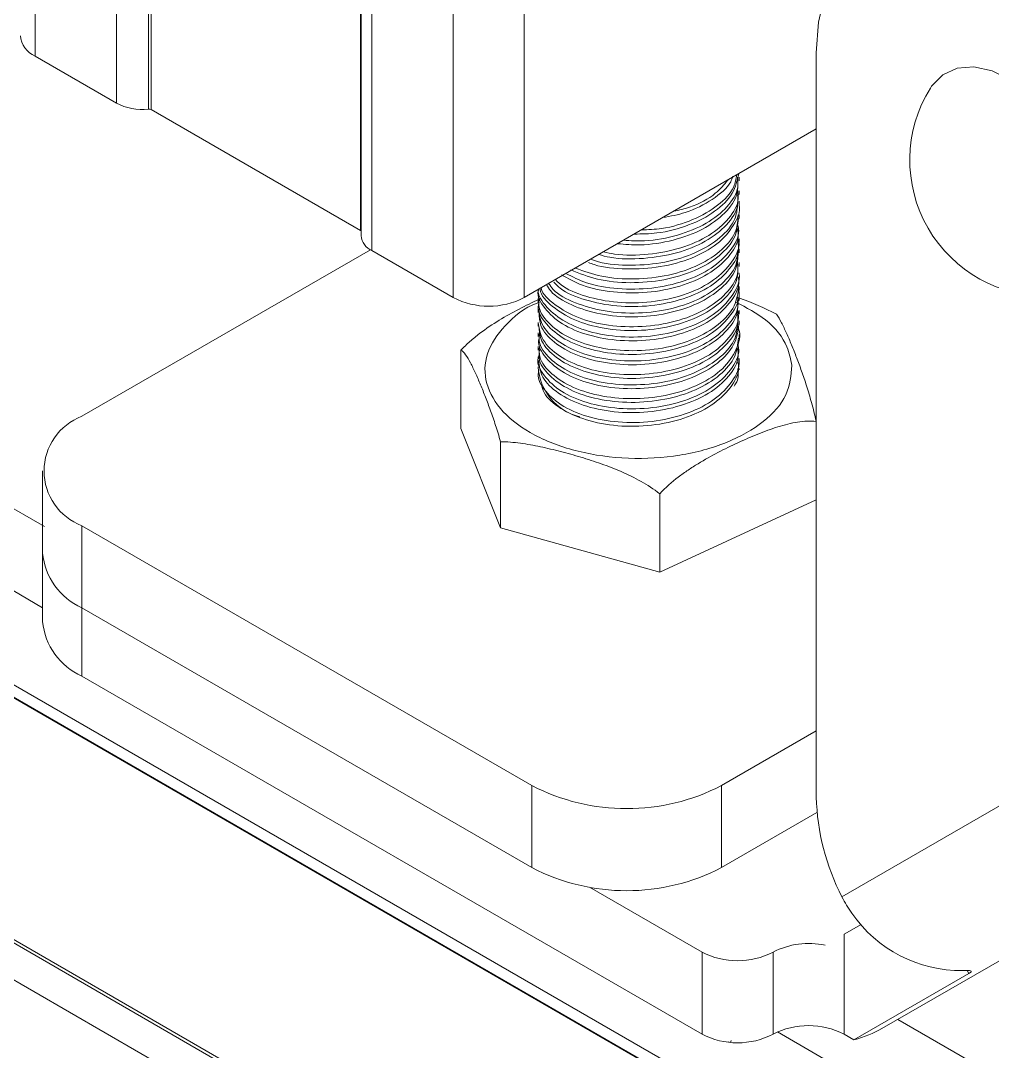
# Model space of a CAD drawing. Extents: x -976302 to -776254, y 5665 to 231437.
# Drawn here: x -788718.7 to -788426.8, y 79501.6 to 79811.2 of the extents above; entities that cross this region are included whole.
import ezdxf

# ---------------------------------------------------------------- set-up
doc = ezdxf.new("R2010")
doc.units = 0
doc.header["$LTSCALE"] = 1000
doc.header["$MEASUREMENT"] = 0

msp = doc.modelspace()

# ---------------------------------------------------------------- linework, layer by layer
at = {"linetype": 'Continuous', "lineweight": 15}
for p, q in [((-788428.62, 79443.04), (-791986.94, 81497.21)), ((-788428.62, 79443.04), (-791986.94, 81497.21)), ((-791984.64, 81492.14), (-788428.54, 79439.24)), ((-791984.64, 81492.14), (-788428.54, 79439.24)), ((-788428.54, 79439.09), (-791983.38, 81491.25)), ((-788428.54, 79439.09), (-791983.38, 81491.25)), ((-788428.54, 79366.46), (-791983.38, 81418.63)), ((-788428.54, 79366.46), (-791983.38, 81418.63)), ((-788428.54, 79365.45), (-791983.68, 81417.79)), ((-788428.54, 79365.45), (-791983.68, 81417.79)), ((-788428.62, 79354.39), (-791986.94, 81408.56)), ((-788428.62, 79354.39), (-791986.94, 81408.56)), ((-788711.54, 79659.22), (-791698.71, 81383.67)), ((-788711.54, 79659.22), (-791698.71, 81383.67)), ((-788712.09, 79634.88), (-791725.37, 81374.41)), ((-788712.09, 79634.88), (-791725.37, 81374.41)), ((-788714.35, 79800.55), (-788714.35, 81033.25)), ((-788714.35, 79800.55), (-788714.35, 81033.25)), ((-788689.93, 79786.45), (-788689.93, 81019.15)), ((-788689.93, 79786.45), (-788689.93, 81019.15)), ((-788680.31, 79784.66), (-788680.31, 81017.37)), ((-788680.31, 79784.66), (-788680.31, 81017.37)), ((-788679.44, 79784.5), (-788679.44, 81017.2)), ((-788679.44, 79784.5), (-788679.44, 81017.2)), ((-788616.54, 79748.19), (-788616.54, 80980.9)), ((-788616.54, 79748.19), (-788616.54, 80980.9)), ((-788616.41, 80979.36), (-788616.41, 79746.65)), ((-788616.41, 80979.36), (-788616.41, 79746.65)), ((-788613.16, 79742.13), (-788613.16, 80974.84)), ((-788613.16, 79742.13), (-788613.16, 80974.84)), ((-788588.74, 79728.03), (-788588.74, 80960.74)), ((-788588.74, 79728.03), (-788588.74, 80960.74)), ((-788567.39, 79728.03), (-788567.39, 80960.74)), ((-788567.39, 79728.03), (-788567.39, 80960.74)), ((-788689.93, 79786.45), (-788714.35, 79800.55)), ((-788689.93, 79786.45), (-788714.35, 79800.55)), ((-788689.93, 79786.45), (-788714.35, 79800.55)), ((-788689.93, 79786.45), (-788714.35, 79800.55)), ((-788479.67, 79801.53), (-788479.67, 79578.01)), ((-788479.67, 79801.53), (-788479.67, 79578.01)), ((-788616.54, 79748.19), (-788679.44, 79784.5)), ((-788616.54, 79748.19), (-788679.44, 79784.5)), ((-788616.54, 79748.19), (-788679.44, 79784.5)), ((-788616.54, 79748.19), (-788679.44, 79784.5)), ((-788479.67, 79778.68), (-788567.39, 79728.03)), ((-788479.67, 79778.68), (-788567.39, 79728.03)), ((-788502.86, 79763.08), (-788502.86, 79764.21)), ((-788502.86, 79763.08), (-788502.86, 79764.21)), ((-788502.86, 79758.97), (-788502.86, 79760.11)), ((-788502.86, 79758.97), (-788502.86, 79760.11)), ((-788502.86, 79755.88), (-788502.86, 79757.03)), ((-788502.86, 79755.88), (-788502.86, 79757.03)), ((-788502.86, 79751.77), (-788502.86, 79752.92)), ((-788502.86, 79751.77), (-788502.86, 79752.92)), ((-788503.06, 79744.8), (-788503.44, 79745.59)), ((-788503.06, 79744.8), (-788503.44, 79745.59)), ((-788502.86, 79744.59), (-788502.86, 79745.73)), ((-788502.86, 79744.59), (-788502.86, 79745.73)), ((-788613.62, 79742.41), (-788700.3, 79692.38)), ((-788613.62, 79742.41), (-788700.3, 79692.38)), ((-788588.74, 79728.03), (-788613.16, 79742.13)), ((-788588.74, 79728.03), (-788613.16, 79742.13)), ((-788502.86, 79741.5), (-788502.86, 79742.64)), ((-788502.86, 79741.5), (-788502.86, 79742.64)), ((-788502.86, 79737.4), (-788502.86, 79738.53)), ((-788502.86, 79737.4), (-788502.86, 79738.53)), ((-788502.86, 79730.2), (-788502.86, 79731.35)), ((-788502.86, 79730.2), (-788502.86, 79731.35)), ((-788563.25, 79727.75), (-788563.25, 79726.61)), ((-788563.25, 79727.75), (-788563.25, 79726.61)), ((-788502.86, 79727.13), (-788502.86, 79728.26)), ((-788502.86, 79727.13), (-788502.86, 79728.26)), ((-788563.25, 79724.67), (-788563.25, 79723.53)), ((-788563.25, 79724.67), (-788563.25, 79723.53)), ((-788502.86, 79723.02), (-788502.86, 79724.15)), ((-788502.86, 79723.02), (-788502.86, 79724.15)), ((-788563.25, 79720.56), (-788563.25, 79719.42)), ((-788563.25, 79720.56), (-788563.25, 79719.42)), ((-788502.86, 79719.93), (-788502.86, 79721.07)), ((-788502.86, 79719.93), (-788502.86, 79721.07)), ((-788563.25, 79717.47), (-788563.25, 79716.34)), ((-788563.25, 79717.47), (-788563.25, 79716.34)), ((-788502.86, 79715.82), (-788502.86, 79716.96)), ((-788502.86, 79715.82), (-788502.86, 79716.96)), ((-788586.43, 79688.7), (-788586.43, 79712.22)), ((-788586.43, 79688.7), (-788586.43, 79712.22)), ((-788563.25, 79713.36), (-788563.25, 79712.23)), ((-788563.25, 79713.36), (-788563.25, 79712.23)), ((-788562.78, 79709.4), (-788562.9, 79709)), ((-788562.78, 79709.4), (-788562.9, 79709)), ((-788502.86, 79708.63), (-788502.86, 79709.77)), ((-788502.86, 79708.63), (-788502.86, 79709.77)), ((-788502.86, 79706.35), (-788502.86, 79706.69)), ((-788502.86, 79706.35), (-788502.86, 79706.69)), ((-788479.69, 79667.3), (-788479.69, 79690.82)), ((-788479.69, 79667.3), (-788479.69, 79690.82)), ((-788586.43, 79688.7), (-788574.52, 79658.86)), ((-788586.43, 79688.7), (-788574.52, 79658.86)), ((-788574.52, 79658.86), (-788574.52, 79684.75)), ((-788574.52, 79658.86), (-788574.52, 79684.75)), ((-788712.09, 79675.94), (-788712.09, 79651.29)), ((-788712.09, 79675.94), (-788712.09, 79651.29)), ((-788526.7, 79645.59), (-788526.7, 79669.11)), ((-788526.7, 79645.59), (-788526.7, 79669.11)), ((-788526.71, 79645.59), (-788479.69, 79667.3)), ((-788526.71, 79645.59), (-788479.69, 79667.3)), ((-788565.08, 79581.45), (-788700.3, 79659.51)), ((-788700.3, 79634.86), (-788700.3, 79659.51)), ((-788565.08, 79581.45), (-788700.3, 79659.51)), ((-788700.3, 79634.86), (-788700.3, 79659.51)), ((-788574.52, 79658.86), (-788526.7, 79645.59)), ((-788574.52, 79658.86), (-788526.7, 79645.59)), ((-788712.09, 79655.4), (-788712.09, 79630.74)), ((-788712.09, 79655.4), (-788712.09, 79630.74)), ((-788712.09, 79651.29), (-788712.09, 79630.74)), ((-788712.09, 79651.29), (-788712.09, 79630.74)), ((-788303.54, 79645.27), (-788471.95, 79548.01)), ((-788303.54, 79645.27), (-788471.95, 79548.01)), ((-788565.08, 79556.8), (-788700.3, 79634.86)), ((-788565.08, 79556.8), (-788700.3, 79634.86)), ((-788700.3, 79614.31), (-788700.3, 79634.86)), ((-788459.97, 79508.44), (-788254.94, 79626.84)), ((-788459.97, 79508.44), (-788254.94, 79626.84)), ((-788700.3, 79614.31), (-788513.99, 79506.76)), ((-788700.3, 79614.31), (-788513.99, 79506.76)), ((-788700.3, 79614.31), (-788513.99, 79506.76)), ((-788700.3, 79614.31), (-788513.99, 79506.76)), ((-788479.67, 79597.89), (-788508.15, 79581.45)), ((-788479.67, 79597.89), (-788508.15, 79581.45)), ((-788459.97, 79508.44), (-788324.75, 79586.5)), ((-788459.97, 79508.44), (-788324.75, 79586.5)), ((-788459.97, 79508.44), (-788324.75, 79586.5)), ((-788459.97, 79508.44), (-788324.75, 79586.5)), ((-788565.08, 79581.45), (-788565.08, 79556.8)), ((-788565.08, 79581.45), (-788565.08, 79556.8)), ((-788508.15, 79556.8), (-788508.15, 79581.45)), ((-788508.15, 79556.8), (-788508.15, 79581.45)), ((-788508.15, 79556.8), (-788479.45, 79573.36)), ((-788508.15, 79556.8), (-788479.45, 79573.36)), ((-788513.99, 79531.42), (-788547.74, 79550.9)), ((-788513.99, 79531.42), (-788547.74, 79550.9)), ((-788471.29, 79536.77), (-788466.18, 79539.72)), ((-788471.29, 79536.77), (-788466.18, 79539.72)), ((-788471.29, 79506.76), (-788471.29, 79536.77)), ((-788471.29, 79506.76), (-788471.29, 79536.77)), ((-788513.99, 79531.42), (-788513.99, 79506.76)), ((-788513.99, 79531.42), (-788513.99, 79506.76)), ((-788492.64, 79531.42), (-788492.64, 79506.76)), ((-788492.64, 79531.42), (-788492.64, 79506.76)), ((-788433.8, 79525.03), (-788468.37, 79505.07)), ((-788433.8, 79525.03), (-788468.37, 79505.07)), ((-788433.8, 79525.03), (-788468.37, 79505.07)), ((-788433.8, 79525.03), (-788468.37, 79505.07)), ((-788434.3, 79525.91), (-788433.8, 79525.03)), ((-788434.3, 79525.91), (-788433.8, 79525.03)), ((-788434.3, 79525.91), (-788433.8, 79525.03)), ((-788420.43, 79491.16), (-788455.17, 79511.21)), ((-788420.43, 79491.16), (-788455.17, 79511.21)), ((-788428.62, 79471.24), (-788491.33, 79507.44)), ((-788428.62, 79471.24), (-788491.33, 79507.44)), ((-788468.37, 79505.07), (-788471.29, 79506.76)), ((-788468.37, 79505.07), (-788471.29, 79506.76)), ((-788468.37, 79505.07), (-788471.29, 79506.76)), ((-788468.37, 79505.07), (-788471.29, 79506.76)), ((-788502.86, 79504.21), (-788502.86, 79504.21)), ((-788502.86, 79504.21), (-788502.86, 79504.21))]:
    msp.add_line(p, q, dxfattribs=at)
at = {"linetype": 'Continuous', "lineweight": 15, "flags": 128}
for points in [[(-788388.55, 79792.51), (-788394.92, 79802.47), (-788402.06, 79811.65), (-788409.8, 79819.82), (-788417.94, 79826.77), (-788426.29, 79832.35), (-788434.64, 79836.42), (-788442.79, 79838.86), (-788450.52, 79839.62), (-788457.67, 79838.69), (-788464.03, 79836.09), (-788469.47, 79831.87), (-788473.85, 79826.15), (-788477.05, 79819.07), (-788479.01, 79810.79), (-788479.67, 79801.53)], [(-788388.55, 79792.51), (-788394.92, 79802.47), (-788402.06, 79811.65), (-788409.8, 79819.82), (-788417.94, 79826.77), (-788426.29, 79832.35), (-788434.64, 79836.42), (-788442.79, 79838.86), (-788450.52, 79839.62), (-788457.67, 79838.69), (-788464.03, 79836.09), (-788469.47, 79831.87), (-788473.85, 79826.15), (-788477.05, 79819.07), (-788479.01, 79810.79), (-788479.67, 79801.53)], [(-788445.39, 79790.96), (-788445.03, 79791.51), (-788441.66, 79794.98), (-788437.37, 79796.95), (-788432.34, 79797.33), (-788426.83, 79796.1), (-788421.07, 79793.32), (-788415.36, 79789.12), (-788409.94, 79783.7), (-788405.08, 79777.3), (-788401, 79770.23), (-788397.89, 79762.82), (-788395.9, 79755.42), (-788395.12, 79748.37), (-788395.59, 79741.99), (-788397.28, 79736.6), (-788400.12, 79732.44), (-788403.98, 79729.7), (-788408.66, 79728.52), (-788409.33, 79728.49)], [(-788445.39, 79790.96), (-788445.03, 79791.51), (-788441.66, 79794.98), (-788437.37, 79796.95), (-788432.34, 79797.33), (-788426.83, 79796.1), (-788421.07, 79793.32), (-788415.36, 79789.12), (-788409.94, 79783.7), (-788405.08, 79777.3), (-788401, 79770.23), (-788397.89, 79762.82), (-788395.9, 79755.42), (-788395.12, 79748.37), (-788395.59, 79741.99), (-788397.28, 79736.6), (-788400.12, 79732.44), (-788403.98, 79729.7), (-788408.66, 79728.52), (-788409.33, 79728.49)], [(-788616.41, 79748.09), (-788616.46, 79748.14), (-788616.54, 79748.19)], [(-788616.41, 79748.09), (-788616.46, 79748.14), (-788616.54, 79748.19)], [(-788616.41, 79748.09), (-788616.46, 79748.14), (-788616.54, 79748.19)], [(-788616.41, 79748.09), (-788616.46, 79748.14), (-788616.54, 79748.19)]]:
    msp.add_lwpolyline(points, dxfattribs=at)
at = {"linetype": 'Continuous', "lineweight": 15}
for centre, radius, start, end in [((-788711.22, 79807.46), 7.59, 185.6948, 245.6253), ((-788711.22, 79807.46), 7.59, 185.6948, 245.6253), ((-788711.22, 79807.46), 7.59, 185.6948, 245.6253), ((-788711.22, 79807.46), 7.59, 185.6948, 245.6253), ((-788410.68, 79769.35), 40.89, 148.101, 271.8936), ((-788410.68, 79769.35), 40.89, 148.101, 271.8936), ((-788682.21, 79801.23), 16.68, 242.4176, 276.529), ((-788682.21, 79801.23), 16.68, 242.4176, 276.529), ((-788682.21, 79801.23), 16.68, 242.4176, 276.529), ((-788682.21, 79801.23), 16.68, 242.4176, 276.529), ((-788680.14, 79783.16), 1.52, 62.4176, 96.529), ((-788680.14, 79783.16), 1.52, 62.4176, 96.529), ((-788680.14, 79783.16), 1.52, 62.4176, 96.529), ((-788680.14, 79783.16), 1.52, 62.4176, 96.529), ((-788611.04, 79747.08), 5.39, 184.5816, 246.7386), ((-788611.04, 79747.08), 5.39, 184.5816, 246.7386), ((-788578.07, 79748.64), 23.2, 242.6097, 297.3903), ((-788578.07, 79748.64), 23.2, 242.6097, 297.3903), ((-788546.78, 79708.18), 16.45, 183.1686, 256.33), ((-788546.78, 79708.18), 16.45, 183.1686, 256.33), ((-788694.06, 79675.94), 17.58, 110.7834, 249.2166), ((-788694.06, 79675.94), 17.58, 110.7834, 249.2166), ((-788691.94, 79653.3), 20.25, 185.6948, 245.6253), ((-788691.94, 79653.3), 20.25, 185.6948, 245.6253), ((-788691.94, 79632.75), 20.25, 185.6948, 245.6253), ((-788691.94, 79632.75), 20.25, 185.6948, 245.6253), ((-788691.94, 79632.75), 20.25, 185.6948, 245.6253), ((-788691.94, 79632.75), 20.25, 185.6948, 245.6253), ((-788536.61, 79636.39), 61.88, 242.6097, 297.3903), ((-788536.61, 79636.39), 61.88, 242.6097, 297.3903), ((-788409.93, 79579.95), 69.76, 181.5923, 207.2454), ((-788409.93, 79579.95), 69.76, 181.5923, 207.2454), ((-788536.61, 79611.74), 61.88, 242.6097, 297.3903), ((-788536.61, 79611.74), 61.88, 242.6097, 297.3903), ((-788436.18, 79565.64), 39.78, 214.5059, 270.7318), ((-788436.18, 79565.64), 39.78, 214.5059, 270.7318), ((-788481.93, 79510.6), 23.41, 77.8045, 117.2242), ((-788481.93, 79510.6), 23.41, 77.8045, 117.2242), ((-788503.32, 79552.02), 23.2, 242.6097, 297.3903), ((-788503.32, 79552.02), 23.2, 242.6097, 297.3903), ((-788481.97, 79486.16), 23.2, 62.6097, 117.3903), ((-788481.97, 79486.16), 23.2, 62.6097, 117.3903), ((-788481.97, 79486.16), 23.2, 62.6097, 117.3903), ((-788481.97, 79486.16), 23.2, 62.6097, 117.3903), ((-788503.32, 79527.36), 23.2, 242.6097, 297.3903), ((-788503.32, 79527.36), 23.2, 242.6097, 297.3903), ((-788503.32, 79527.36), 23.2, 242.6097, 297.3903), ((-788503.32, 79527.36), 23.2, 242.6097, 297.3903)]:
    msp.add_arc(centre, radius, start, end, dxfattribs=at)
msp.add_ellipse((-788500.23, 79531.68), major_axis=(48.84, -13.08), ratio=0.51759, start_param=5.552808, end_param=5.805489, dxfattribs=at)
msp.add_ellipse((-788500.23, 79531.68), major_axis=(48.84, -13.08), ratio=0.51759, start_param=5.552808, end_param=5.805489, dxfattribs=at)
msp.add_ellipse((-788500.23, 79531.68), major_axis=(48.84, -13.08), ratio=0.51759, start_param=5.552808, end_param=5.805489, dxfattribs=at)
msp.add_ellipse((-788500.23, 79531.68), major_axis=(48.84, -13.08), ratio=0.51759, start_param=5.552808, end_param=5.805489, dxfattribs=at)
for points, knots in [([(-788502.96, 79765.23), (-788503.41, 79763.24), (-788504.32, 79759.17), (-788509.81, 79753.7), (-788517.73, 79749.61), (-788526.39, 79747.22), (-788532.06, 79747.15), (-788534.33, 79747.12)], [0, 0, 0, 0, 0.207611, 0.423654, 0.639758, 0.855792, 1, 1, 1, 1]), ([(-788502.96, 79765.23), (-788503.41, 79763.24), (-788504.32, 79759.17), (-788509.81, 79753.7), (-788517.73, 79749.61), (-788526.39, 79747.22), (-788532.06, 79747.15), (-788534.33, 79747.12)], [0, 0, 0, 0, 0.207611, 0.423654, 0.639758, 0.855792, 1, 1, 1, 1]), ([(-788532.21, 79748.35), (-788530.17, 79748.43), (-788524.74, 79748.66), (-788516.48, 79751.22), (-788508.93, 79755.58), (-788504.31, 79760.39), (-788503.74, 79763.69), (-788503.54, 79764.9)], [0, 0, 0, 0, 0.142961, 0.382337, 0.621727, 0.861122, 1, 1, 1, 1]), ([(-788532.21, 79748.35), (-788530.17, 79748.43), (-788524.74, 79748.66), (-788516.48, 79751.22), (-788508.93, 79755.58), (-788504.31, 79760.39), (-788503.74, 79763.69), (-788503.54, 79764.9)], [0, 0, 0, 0, 0.142961, 0.382337, 0.621727, 0.861122, 1, 1, 1, 1]), ([(-788504.72, 79764.47), (-788504.91, 79763.92), (-788505.81, 79761.33), (-788510.7, 79757.36), (-788517.83, 79753.56), (-788523.47, 79752.49), (-788525.8, 79752.05)], [0, 0, 0, 0, 0.090707, 0.426935, 0.763263, 1, 1, 1, 1]), ([(-788504.72, 79764.47), (-788504.91, 79763.92), (-788505.81, 79761.33), (-788510.7, 79757.36), (-788517.83, 79753.56), (-788523.47, 79752.49), (-788525.8, 79752.05)], [0, 0, 0, 0, 0.090707, 0.426935, 0.763263, 1, 1, 1, 1]), ([(-788503.27, 79763.09), (-788503.23, 79761.8), (-788503.14, 79758.43), (-788506.82, 79753.27), (-788513.48, 79748.32), (-788522.47, 79745.07), (-788531.57, 79743.53), (-788537.13, 79744.02), (-788539.36, 79744.22)], [0, 0, 0, 0, 0.116083, 0.305425, 0.49477, 0.684131, 0.873461, 1, 1, 1, 1]), ([(-788503.27, 79763.09), (-788503.23, 79761.8), (-788503.14, 79758.43), (-788506.82, 79753.27), (-788513.48, 79748.32), (-788522.47, 79745.07), (-788531.57, 79743.53), (-788537.13, 79744.02), (-788539.36, 79744.22)], [0, 0, 0, 0, 0.116083, 0.305425, 0.49477, 0.684131, 0.873461, 1, 1, 1, 1]), ([(-788537.59, 79745.24), (-788535.47, 79745.12), (-788529.99, 79744.82), (-788521.12, 79746.53), (-788512.37, 79750.1), (-788506.12, 79755.16), (-788502.92, 79760.15), (-788503.2, 79763.23), (-788503.29, 79764.21)], [0, 0, 0, 0, 0.123511, 0.319521, 0.515495, 0.711527, 0.907492, 1, 1, 1, 1]), ([(-788537.59, 79745.24), (-788535.47, 79745.12), (-788529.99, 79744.82), (-788521.12, 79746.53), (-788512.37, 79750.1), (-788506.12, 79755.16), (-788502.92, 79760.15), (-788503.2, 79763.23), (-788503.29, 79764.21)], [0, 0, 0, 0, 0.123511, 0.319521, 0.515495, 0.711527, 0.907492, 1, 1, 1, 1]), ([(-788522.49, 79753.96), (-788520.88, 79754.32), (-788516.05, 79755.43), (-788510.04, 79758.76), (-788507.33, 79762), (-788506.17, 79763.38)], [0, 0, 0, 0, 0.222885, 0.669035, 1, 1, 1, 1]), ([(-788522.49, 79753.96), (-788520.88, 79754.32), (-788516.05, 79755.43), (-788510.04, 79758.76), (-788507.33, 79762), (-788506.17, 79763.38)], [0, 0, 0, 0, 0.222885, 0.669035, 1, 1, 1, 1]), ([(-788503.29, 79758.97), (-788503.21, 79757.92), (-788502.97, 79754.77), (-788506.28, 79749.76), (-788512.61, 79744.69), (-788521.45, 79741.17), (-788531.46, 79739.54), (-788539.81, 79739.55), (-788543.91, 79740.65), (-788545.02, 79740.95)], [0, 0, 0, 0, 0.085805, 0.255979, 0.426146, 0.596342, 0.766501, 0.936708, 1, 1, 1, 1]), ([(-788503.29, 79758.97), (-788503.21, 79757.92), (-788502.97, 79754.77), (-788506.28, 79749.76), (-788512.61, 79744.69), (-788521.45, 79741.17), (-788531.46, 79739.54), (-788539.81, 79739.55), (-788543.91, 79740.65), (-788545.02, 79740.95)], [0, 0, 0, 0, 0.085805, 0.255979, 0.426146, 0.596342, 0.766501, 0.936708, 1, 1, 1, 1]), ([(-788543.56, 79741.79), (-788542.47, 79741.54), (-788538.32, 79740.55), (-788530.02, 79740.83), (-788520.12, 79742.65), (-788511.54, 79746.5), (-788505.63, 79751.66), (-788502.76, 79756.5), (-788503.15, 79759.34), (-788503.26, 79760.09)], [0, 0, 0, 0, 0.062188, 0.237034, 0.411904, 0.58675, 0.761646, 0.936485, 1, 1, 1, 1]), ([(-788543.56, 79741.79), (-788542.47, 79741.54), (-788538.32, 79740.55), (-788530.02, 79740.83), (-788520.12, 79742.65), (-788511.54, 79746.5), (-788505.63, 79751.66), (-788502.76, 79756.5), (-788503.15, 79759.34), (-788503.26, 79760.09)], [0, 0, 0, 0, 0.062188, 0.237034, 0.411904, 0.58675, 0.761646, 0.936485, 1, 1, 1, 1]), ([(-788502.87, 79755.88), (-788502.87, 79755.87), (-788502.3, 79753.79), (-788504.31, 79749.58), (-788509.02, 79743.96), (-788516.84, 79739.64), (-788526.44, 79736.98), (-788536.64, 79736.39), (-788544.27, 79737.07), (-788547.51, 79738.34), (-788548.05, 79738.55)], [0, 0, 0, 0, 0.0011273, 0.1622334, 0.3232997, 0.4844045, 0.6454668, 0.8065378, 0.9676225, 1, 1, 1, 1]), ([(-788502.87, 79755.88), (-788502.87, 79755.87), (-788502.3, 79753.79), (-788504.31, 79749.58), (-788509.02, 79743.96), (-788516.84, 79739.64), (-788526.44, 79736.98), (-788536.64, 79736.39), (-788544.27, 79737.07), (-788547.51, 79738.34), (-788548.05, 79738.55)], [0, 0, 0, 0, 0.0011273, 0.1622334, 0.3232997, 0.4844045, 0.6454668, 0.8065378, 0.9676225, 1, 1, 1, 1]), ([(-788547.45, 79739.55), (-788546.68, 79739.27), (-788543.13, 79737.99), (-788535.21, 79737.52), (-788525.03, 79738.35), (-788515.58, 79741.29), (-788508.28, 79745.84), (-788503.83, 79750.92), (-788503.45, 79754.43), (-788503.3, 79755.85)], [0, 0, 0, 0, 0.0463721, 0.2143626, 0.3823969, 0.550392, 0.718408, 0.8864118, 1, 1, 1, 1]), ([(-788547.45, 79739.55), (-788546.68, 79739.27), (-788543.13, 79737.99), (-788535.21, 79737.52), (-788525.03, 79738.35), (-788515.58, 79741.29), (-788508.28, 79745.84), (-788503.83, 79750.92), (-788503.45, 79754.43), (-788503.3, 79755.85)], [0, 0, 0, 0, 0.0463721, 0.2143626, 0.3823969, 0.550392, 0.718408, 0.8864118, 1, 1, 1, 1]), ([(-788552.05, 79736.89), (-788549.49, 79735.96), (-788544.13, 79734.03), (-788534.14, 79733.36), (-788523.93, 79734.48), (-788514.68, 79737.6), (-788507.62, 79742.3), (-788503.39, 79747.64), (-788503.24, 79751.34), (-788503.17, 79752.93)], [0, 0, 0, 0, 0.1373589, 0.2871204, 0.4369252, 0.5866906, 0.7364838, 0.8862513, 1, 1, 1, 1]), ([(-788552.05, 79736.89), (-788549.49, 79735.96), (-788544.13, 79734.03), (-788534.14, 79733.36), (-788523.93, 79734.48), (-788514.68, 79737.6), (-788507.62, 79742.3), (-788503.39, 79747.64), (-788503.24, 79751.34), (-788503.17, 79752.93)], [0, 0, 0, 0, 0.1373589, 0.2871204, 0.4369252, 0.5866906, 0.7364838, 0.8862513, 1, 1, 1, 1]), ([(-788554.85, 79735.27), (-788552.9, 79734.26), (-788548.5, 79732), (-788539.31, 79730.43), (-788529.03, 79730.58), (-788519.14, 79732.71), (-788510.79, 79736.7), (-788505.2, 79741.98), (-788502.62, 79746.67), (-788503.09, 79749.28), (-788503.19, 79749.82)], [0, 0, 0, 0, 0.113901, 0.255421, 0.396952, 0.53849, 0.680015, 0.821575, 0.963095, 1, 1, 1, 1]), ([(-788554.85, 79735.27), (-788552.9, 79734.26), (-788548.5, 79732), (-788539.31, 79730.43), (-788529.03, 79730.58), (-788519.14, 79732.71), (-788510.79, 79736.7), (-788505.2, 79741.98), (-788502.62, 79746.67), (-788503.09, 79749.28), (-788503.19, 79749.82)], [0, 0, 0, 0, 0.113901, 0.255421, 0.396952, 0.53849, 0.680015, 0.821575, 0.963095, 1, 1, 1, 1]), ([(-788503.02, 79751.79), (-788503.22, 79749.91), (-788503.66, 79745.94), (-788508.45, 79740.41), (-788515.87, 79735.91), (-788525.33, 79733.08), (-788535.59, 79732.19), (-788545.59, 79733.21), (-788550.86, 79735.3), (-788553.43, 79736.32)], [0, 0, 0, 0, 0.1313003, 0.2772371, 0.4232015, 0.5691401, 0.7150769, 0.8610374, 1, 1, 1, 1]), ([(-788503.02, 79751.79), (-788503.22, 79749.91), (-788503.66, 79745.94), (-788508.45, 79740.41), (-788515.87, 79735.91), (-788525.33, 79733.08), (-788535.59, 79732.19), (-788545.59, 79733.21), (-788550.86, 79735.3), (-788553.43, 79736.32)], [0, 0, 0, 0, 0.1313003, 0.2772371, 0.4232015, 0.5691401, 0.7150769, 0.8610374, 1, 1, 1, 1]), ([(-788503.27, 79748.69), (-788503.17, 79747.85), (-788502.81, 79744.92), (-788505.8, 79740.07), (-788511.83, 79734.86), (-788520.46, 79731.2), (-788530.47, 79729.27), (-788540.73, 79729.45), (-788549.93, 79731.3), (-788554.24, 79733.76), (-788556.24, 79734.9)], [0, 0, 0, 0, 0.055252, 0.19288, 0.330496, 0.468145, 0.605756, 0.743402, 0.881017, 1, 1, 1, 1]), ([(-788503.27, 79748.69), (-788503.17, 79747.85), (-788502.81, 79744.92), (-788505.8, 79740.07), (-788511.83, 79734.86), (-788520.46, 79731.2), (-788530.47, 79729.27), (-788540.73, 79729.45), (-788549.93, 79731.3), (-788554.24, 79733.76), (-788556.24, 79734.9)], [0, 0, 0, 0, 0.055252, 0.19288, 0.330496, 0.468145, 0.605756, 0.743402, 0.881017, 1, 1, 1, 1]), ([(-788503.22, 79744.57), (-788503.11, 79743.96), (-788502.66, 79741.27), (-788505.33, 79736.59), (-788511.02, 79731.25), (-788519.45, 79727.4), (-788529.33, 79725.29), (-788539.71, 79725.19), (-788549.14, 79727.1), (-788555.78, 79729.78), (-788557.92, 79732.06), (-788558.53, 79732.71)], [0, 0, 0, 0, 0.038063, 0.168102, 0.298122, 0.428181, 0.558197, 0.688239, 0.818263, 0.948292, 1, 1, 1, 1]), ([(-788503.22, 79744.57), (-788503.11, 79743.96), (-788502.66, 79741.27), (-788505.33, 79736.59), (-788511.02, 79731.25), (-788519.45, 79727.4), (-788529.33, 79725.29), (-788539.71, 79725.19), (-788549.14, 79727.1), (-788555.78, 79729.78), (-788557.92, 79732.06), (-788558.53, 79732.71)], [0, 0, 0, 0, 0.038063, 0.168102, 0.298122, 0.428181, 0.558197, 0.688239, 0.818263, 0.948292, 1, 1, 1, 1]), ([(-788558.03, 79733.44), (-788557.29, 79732.73), (-788554.88, 79730.46), (-788547.9, 79727.84), (-788538.27, 79726.21), (-788527.89, 79726.61), (-788518.16, 79728.95), (-788510.01, 79733.11), (-788504.79, 79738.5), (-788502.48, 79743.02), (-788503.01, 79745.4), (-788503.08, 79745.71)], [0, 0, 0, 0, 0.058757, 0.19038, 0.32196, 0.453558, 0.585151, 0.716739, 0.84835, 0.979931, 1, 1, 1, 1]), ([(-788558.03, 79733.44), (-788557.29, 79732.73), (-788554.88, 79730.46), (-788547.9, 79727.84), (-788538.27, 79726.21), (-788527.89, 79726.61), (-788518.16, 79728.95), (-788510.01, 79733.11), (-788504.79, 79738.5), (-788502.48, 79743.02), (-788503.01, 79745.4), (-788503.08, 79745.71)], [0, 0, 0, 0, 0.058757, 0.19038, 0.32196, 0.453558, 0.585151, 0.716739, 0.84835, 0.979931, 1, 1, 1, 1]), ([(-788503.14, 79741.52), (-788503.24, 79739.85), (-788503.46, 79736.09), (-788507.84, 79730.68), (-788515, 79726.02), (-788524.3, 79723.03), (-788534.55, 79721.89), (-788544.7, 79722.83), (-788553.32, 79725.58), (-788558.93, 79728.88), (-788560.31, 79731.27), (-788560.68, 79731.91)], [0, 0, 0, 0, 0.097656, 0.220077, 0.342514, 0.464941, 0.587359, 0.709805, 0.832226, 0.954683, 1, 1, 1, 1]), ([(-788503.14, 79741.52), (-788503.24, 79739.85), (-788503.46, 79736.09), (-788507.84, 79730.68), (-788515, 79726.02), (-788524.3, 79723.03), (-788534.55, 79721.89), (-788544.7, 79722.83), (-788553.32, 79725.58), (-788558.93, 79728.88), (-788560.31, 79731.27), (-788560.68, 79731.91)], [0, 0, 0, 0, 0.097656, 0.220077, 0.342514, 0.464941, 0.587359, 0.709805, 0.832226, 0.954683, 1, 1, 1, 1]), ([(-788560.06, 79732.27), (-788559.65, 79731.66), (-788558.08, 79729.34), (-788552.2, 79726.27), (-788543.33, 79723.67), (-788533.1, 79723.1), (-788522.92, 79724.44), (-788513.83, 79727.75), (-788507.07, 79732.57), (-788503.3, 79737.62), (-788503.3, 79740.91), (-788503.3, 79742.11)], [0, 0, 0, 0, 0.044772, 0.170971, 0.297176, 0.423363, 0.549585, 0.675776, 0.801996, 0.928184, 1, 1, 1, 1]), ([(-788560.06, 79732.27), (-788559.65, 79731.66), (-788558.08, 79729.34), (-788552.2, 79726.27), (-788543.33, 79723.67), (-788533.1, 79723.1), (-788522.92, 79724.44), (-788513.83, 79727.75), (-788507.07, 79732.57), (-788503.3, 79737.62), (-788503.3, 79740.91), (-788503.3, 79742.11)], [0, 0, 0, 0, 0.044772, 0.170971, 0.297176, 0.423363, 0.549585, 0.675776, 0.801996, 0.928184, 1, 1, 1, 1]), ([(-788503.23, 79737.41), (-788503.24, 79735.97), (-788503.27, 79732.43), (-788507.23, 79727.16), (-788514.09, 79722.34), (-788523.23, 79719.16), (-788533.44, 79717.8), (-788543.6, 79718.53), (-788552.66, 79721.07), (-788559.11, 79725.23), (-788562.48, 79728.66), (-788562.6, 79730.51), (-788562.61, 79730.54)], [0, 0, 0, 0, 0.079173, 0.194046, 0.308926, 0.423809, 0.538676, 0.653575, 0.768447, 0.883348, 0.998216, 1, 1, 1, 1]), ([(-788503.23, 79737.41), (-788503.24, 79735.97), (-788503.27, 79732.43), (-788507.23, 79727.16), (-788514.09, 79722.34), (-788523.23, 79719.16), (-788533.44, 79717.8), (-788543.6, 79718.53), (-788552.66, 79721.07), (-788559.11, 79725.23), (-788562.48, 79728.66), (-788562.6, 79730.51), (-788562.61, 79730.54)], [0, 0, 0, 0, 0.079173, 0.194046, 0.308926, 0.423809, 0.538676, 0.653575, 0.768447, 0.883348, 0.998216, 1, 1, 1, 1]), ([(-788562.3, 79730.98), (-788562.29, 79730.93), (-788562, 79729.06), (-788558.33, 79725.72), (-788551.51, 79721.76), (-788542.21, 79719.42), (-788531.99, 79719.04), (-788521.86, 79720.59), (-788512.96, 79724.1), (-788506.49, 79729.06), (-788503.04, 79734.15), (-788503.22, 79737.39), (-788503.29, 79738.54)], [0, 0, 0, 0, 0.003159, 0.119765, 0.236383, 0.352996, 0.469598, 0.586229, 0.702834, 0.819472, 0.936073, 1, 1, 1, 1]), ([(-788562.3, 79730.98), (-788562.29, 79730.93), (-788562, 79729.06), (-788558.33, 79725.72), (-788551.51, 79721.76), (-788542.21, 79719.42), (-788531.99, 79719.04), (-788521.86, 79720.59), (-788512.96, 79724.1), (-788506.49, 79729.06), (-788503.04, 79734.15), (-788503.22, 79737.39), (-788503.29, 79738.54)], [0, 0, 0, 0, 0.003159, 0.119765, 0.236383, 0.352996, 0.469598, 0.586229, 0.702834, 0.819472, 0.936073, 1, 1, 1, 1]), ([(-788503.13, 79734.3), (-788503.04, 79733.9), (-788502.53, 79731.43), (-788504.93, 79726.92), (-788510.28, 79721.47), (-788518.5, 79717.45), (-788528.29, 79715.14), (-788538.64, 79714.84), (-788548.33, 79716.52), (-788556.39, 79719.9), (-788561.47, 79724.65), (-788563.68, 79728.49), (-788563.13, 79730.5), (-788563.08, 79730.7)], [0, 0, 0, 0, 0.020465, 0.12799, 0.235496, 0.343034, 0.450536, 0.558054, 0.665566, 0.773075, 0.880599, 0.988102, 1, 1, 1, 1]), ([(-788503.13, 79734.3), (-788503.04, 79733.9), (-788502.53, 79731.43), (-788504.93, 79726.92), (-788510.28, 79721.47), (-788518.5, 79717.45), (-788528.29, 79715.14), (-788538.64, 79714.84), (-788548.33, 79716.52), (-788556.39, 79719.9), (-788561.47, 79724.65), (-788563.68, 79728.49), (-788563.13, 79730.5), (-788563.08, 79730.7)], [0, 0, 0, 0, 0.020465, 0.12799, 0.235496, 0.343034, 0.450536, 0.558054, 0.665566, 0.773075, 0.880599, 0.988102, 1, 1, 1, 1]), ([(-788563.14, 79730.49), (-788563.14, 79730.49), (-788563.42, 79728.67), (-788560.85, 79725.02), (-788555.42, 79720.51), (-788547.04, 79717.28), (-788537.2, 79715.9), (-788526.85, 79716.48), (-788517.24, 79719.03), (-788509.31, 79723.34), (-788504.44, 79728.83), (-788502.35, 79733.19), (-788502.92, 79735.35), (-788502.94, 79735.45)], [0, 0, 0, 0, 0.000263, 0.11073, 0.22118, 0.331663, 0.442109, 0.552575, 0.663029, 0.773484, 0.883949, 0.994395, 1, 1, 1, 1]), ([(-788563.14, 79730.49), (-788563.14, 79730.49), (-788563.42, 79728.67), (-788560.85, 79725.02), (-788555.42, 79720.51), (-788547.04, 79717.28), (-788537.2, 79715.9), (-788526.85, 79716.48), (-788517.24, 79719.03), (-788509.31, 79723.34), (-788504.44, 79728.83), (-788502.35, 79733.19), (-788502.92, 79735.35), (-788502.94, 79735.45)], [0, 0, 0, 0, 0.000263, 0.11073, 0.22118, 0.331663, 0.442109, 0.552575, 0.663029, 0.773484, 0.883949, 0.994395, 1, 1, 1, 1]), ([(-788562.85, 79727.74), (-788562.96, 79727.08), (-788563.36, 79724.6), (-788560.5, 79720.37), (-788554.6, 79715.98), (-788546.04, 79712.92), (-788536.08, 79711.77), (-788525.76, 79712.55), (-788516.25, 79715.31), (-788508.72, 79719.77), (-788503.75, 79725.29), (-788503.21, 79729.37), (-788502.95, 79731.36)], [0, 0, 0, 0, 0.038623, 0.146124, 0.253613, 0.36113, 0.468616, 0.576126, 0.683616, 0.791114, 0.898612, 1, 1, 1, 1]), ([(-788562.85, 79727.74), (-788562.96, 79727.08), (-788563.36, 79724.6), (-788560.5, 79720.37), (-788554.6, 79715.98), (-788546.04, 79712.92), (-788536.08, 79711.77), (-788525.76, 79712.55), (-788516.25, 79715.31), (-788508.72, 79719.77), (-788503.75, 79725.29), (-788503.21, 79729.37), (-788502.95, 79731.36)], [0, 0, 0, 0, 0.038623, 0.146124, 0.253613, 0.36113, 0.468616, 0.576126, 0.683616, 0.791114, 0.898612, 1, 1, 1, 1]), ([(-788562.91, 79727.53), (-788564.92, 79726.61), (-788566.93, 79725.63), (-788570.94, 79723.54), (-788572.94, 79722.43), (-788576.91, 79720.01), (-788578.9, 79718.68), (-788581.81, 79716.46), (-788582.76, 79715.68), (-788584.63, 79714.02), (-788585.55, 79713.14), (-788586.43, 79712.22)], [0, 0, 0, 0, 0.25, 0.25, 0.5, 0.5, 0.75, 0.75, 0.875, 0.875, 1, 1, 1, 1]), ([(-788562.91, 79727.53), (-788564.92, 79726.61), (-788566.93, 79725.63), (-788570.94, 79723.54), (-788572.94, 79722.43), (-788576.91, 79720.01), (-788578.9, 79718.68), (-788581.81, 79716.46), (-788582.76, 79715.68), (-788584.63, 79714.02), (-788585.55, 79713.14), (-788586.43, 79712.22)], [0, 0, 0, 0, 0.25, 0.25, 0.5, 0.5, 0.75, 0.75, 0.875, 0.875, 1, 1, 1, 1]), ([(-788502.99, 79730.19), (-788502.95, 79730.02), (-788502.39, 79727.78), (-788504.55, 79723.45), (-788509.53, 79717.89), (-788517.53, 79713.69), (-788527.18, 79711.19), (-788537.53, 79710.66), (-788547.35, 79712.14), (-788555.63, 79715.34), (-788561.07, 79719.99), (-788563.55, 79723.98), (-788563.05, 79726.19), (-788562.96, 79726.59)], [0, 0, 0, 0, 0.008849, 0.116378, 0.223883, 0.331417, 0.438918, 0.54643, 0.653944, 0.76145, 0.868979, 0.976481, 1, 1, 1, 1]), ([(-788502.99, 79730.19), (-788502.95, 79730.02), (-788502.39, 79727.78), (-788504.55, 79723.45), (-788509.53, 79717.89), (-788517.53, 79713.69), (-788527.18, 79711.19), (-788537.53, 79710.66), (-788547.35, 79712.14), (-788555.63, 79715.34), (-788561.07, 79719.99), (-788563.55, 79723.98), (-788563.05, 79726.19), (-788562.96, 79726.59)], [0, 0, 0, 0, 0.008849, 0.116378, 0.223883, 0.331417, 0.438918, 0.54643, 0.653944, 0.76145, 0.868979, 0.976481, 1, 1, 1, 1]), ([(-788563.04, 79724.68), (-788562.88, 79723.1), (-788562.53, 79719.68), (-788557.92, 79714.97), (-788550.6, 79711.17), (-788541.21, 79709.01), (-788530.92, 79708.84), (-788520.88, 79710.59), (-788512.16, 79714.28), (-788506, 79719.35), (-788502.88, 79724.31), (-788503.19, 79727.33), (-788503.29, 79728.26)], [0, 0, 0, 0, 0.092205, 0.199685, 0.307183, 0.414667, 0.522146, 0.629645, 0.737126, 0.844639, 0.952115, 1, 1, 1, 1]), ([(-788563.04, 79724.68), (-788562.88, 79723.1), (-788562.53, 79719.68), (-788557.92, 79714.97), (-788550.6, 79711.17), (-788541.21, 79709.01), (-788530.92, 79708.84), (-788520.88, 79710.59), (-788512.16, 79714.28), (-788506, 79719.35), (-788502.88, 79724.31), (-788503.19, 79727.33), (-788503.29, 79728.26)], [0, 0, 0, 0, 0.092205, 0.199685, 0.307183, 0.414667, 0.522146, 0.629645, 0.737126, 0.844639, 0.952115, 1, 1, 1, 1]), ([(-788491.59, 79723.03), (-788495.26, 79724.85), (-788499.17, 79726.79), (-788503.16, 79727.99), (-788503.4, 79728.07)], [0, 0, 0, 0, 0.940062, 1, 1, 1, 1]), ([(-788491.59, 79723.03), (-788495.26, 79724.85), (-788499.17, 79726.79), (-788503.16, 79727.99), (-788503.4, 79728.07)], [0, 0, 0, 0, 0.940062, 1, 1, 1, 1]), ([(-788486.99, 79707.68), (-788487.24, 79704.68), (-788487.74, 79698.67), (-788494.99, 79690.48), (-788506.16, 79684.09), (-788520.46, 79680.21), (-788536.15, 79679.28), (-788551.51, 79681.4), (-788564.77, 79686.33), (-788574.47, 79693.52), (-788579.48, 79702.14), (-788579.34, 79711.32), (-788573.64, 79719.64), (-788567.58, 79724.97), (-788563.06, 79726.55), (-788562.96, 79726.58)], [0, 0, 0, 0, 0.083176, 0.166351, 0.249527, 0.332703, 0.415879, 0.499054, 0.58223, 0.665406, 0.748581, 0.831757, 0.914933, 0.998109, 1, 1, 1, 1]), ([(-788486.99, 79707.68), (-788487.24, 79704.68), (-788487.74, 79698.67), (-788494.99, 79690.48), (-788506.16, 79684.09), (-788520.46, 79680.21), (-788536.15, 79679.28), (-788551.51, 79681.4), (-788564.77, 79686.33), (-788574.47, 79693.52), (-788579.48, 79702.14), (-788579.34, 79711.32), (-788573.64, 79719.64), (-788567.58, 79724.97), (-788563.06, 79726.55), (-788562.96, 79726.58)], [0, 0, 0, 0, 0.083176, 0.166351, 0.249527, 0.332703, 0.415879, 0.499054, 0.58223, 0.665406, 0.748581, 0.831757, 0.914933, 0.998109, 1, 1, 1, 1]), ([(-788503.28, 79727.13), (-788503.23, 79725.9), (-788503.1, 79722.58), (-788506.69, 79717.46), (-788513.26, 79712.49), (-788522.23, 79709.13), (-788532.38, 79707.57), (-788542.6, 79708.1), (-788551.78, 79710.46), (-788558.72, 79714.46), (-788562.79, 79719.07), (-788562.87, 79722.23), (-788562.9, 79723.54)], [0, 0, 0, 0, 0.063041, 0.170518, 0.277995, 0.385484, 0.492953, 0.600454, 0.707926, 0.815421, 0.922893, 1, 1, 1, 1]), ([(-788503.28, 79727.13), (-788503.23, 79725.9), (-788503.1, 79722.58), (-788506.69, 79717.46), (-788513.26, 79712.49), (-788522.23, 79709.13), (-788532.38, 79707.57), (-788542.6, 79708.1), (-788551.78, 79710.46), (-788558.72, 79714.46), (-788562.79, 79719.07), (-788562.87, 79722.23), (-788562.9, 79723.54)], [0, 0, 0, 0, 0.063041, 0.170518, 0.277995, 0.385484, 0.492953, 0.600454, 0.707926, 0.815421, 0.922893, 1, 1, 1, 1]), ([(-788503.85, 79726.68), (-788500.67, 79725), (-788493.65, 79721.3), (-788488.33, 79714.35), (-788487.36, 79709.54), (-788486.99, 79707.68)], [0, 0, 0, 0, 0.3378279, 0.7450969, 1, 1, 1, 1]), ([(-788503.85, 79726.68), (-788500.67, 79725), (-788493.65, 79721.3), (-788488.33, 79714.35), (-788487.36, 79709.54), (-788486.99, 79707.68)], [0, 0, 0, 0, 0.3378279, 0.7450969, 1, 1, 1, 1]), ([(-788563.19, 79720.57), (-788562.9, 79718.79), (-788562.32, 79715.17), (-788557.25, 79710.38), (-788549.66, 79706.74), (-788540.12, 79704.79), (-788529.8, 79704.82), (-788519.85, 79706.8), (-788511.34, 79710.66), (-788505.52, 79715.86), (-788502.72, 79720.66), (-788503.14, 79723.44), (-788503.24, 79724.14)], [0, 0, 0, 0, 0.103799, 0.211291, 0.318806, 0.426297, 0.533791, 0.641297, 0.748789, 0.856311, 0.9638, 1, 1, 1, 1]), ([(-788563.19, 79720.57), (-788562.9, 79718.79), (-788562.32, 79715.17), (-788557.25, 79710.38), (-788549.66, 79706.74), (-788540.12, 79704.79), (-788529.8, 79704.82), (-788519.85, 79706.8), (-788511.34, 79710.66), (-788505.52, 79715.86), (-788502.72, 79720.66), (-788503.14, 79723.44), (-788503.24, 79724.14)], [0, 0, 0, 0, 0.103799, 0.211291, 0.318806, 0.426297, 0.533791, 0.641297, 0.748789, 0.856311, 0.9638, 1, 1, 1, 1]), ([(-788503.29, 79723.01), (-788503.2, 79722.02), (-788502.93, 79718.93), (-788506.15, 79713.96), (-788512.41, 79708.85), (-788521.18, 79705.31), (-788531.25, 79703.53), (-788541.53, 79703.84), (-788550.87, 79706.02), (-788558.11, 79709.85), (-788562.59, 79714.57), (-788562.87, 79717.92), (-788563, 79719.43)], [0, 0, 0, 0, 0.051343, 0.158828, 0.266308, 0.373807, 0.481282, 0.588786, 0.696264, 0.803757, 0.911239, 1, 1, 1, 1]), ([(-788503.29, 79723.01), (-788503.2, 79722.02), (-788502.93, 79718.93), (-788506.15, 79713.96), (-788512.41, 79708.85), (-788521.18, 79705.31), (-788531.25, 79703.53), (-788541.53, 79703.84), (-788550.87, 79706.02), (-788558.11, 79709.85), (-788562.59, 79714.57), (-788562.87, 79717.92), (-788563, 79719.43)], [0, 0, 0, 0, 0.051343, 0.158828, 0.266308, 0.373807, 0.481282, 0.588786, 0.696264, 0.803757, 0.911239, 1, 1, 1, 1]), ([(-788479.68, 79690.81), (-788480.13, 79692.85), (-788480.6, 79694.72), (-788481.57, 79698.26), (-788482.07, 79699.93), (-788483.07, 79703.06), (-788483.57, 79704.52), (-788484.57, 79707.34), (-788485.07, 79708.69), (-788486.08, 79711.3), (-788486.58, 79712.57), (-788487.59, 79715.02), (-788488.09, 79716.2), (-788489.1, 79718.46), (-788489.61, 79719.53), (-788490.61, 79721.46), (-788491.1, 79722.32), (-788491.59, 79723.03)], [0, 0, 0, 0, 0.125, 0.125, 0.25, 0.25, 0.375, 0.375, 0.5, 0.5, 0.625, 0.625, 0.75, 0.75, 0.875, 0.875, 1, 1, 1, 1]), ([(-788479.68, 79690.81), (-788480.13, 79692.85), (-788480.6, 79694.72), (-788481.57, 79698.26), (-788482.07, 79699.93), (-788483.07, 79703.06), (-788483.57, 79704.52), (-788484.57, 79707.34), (-788485.07, 79708.69), (-788486.08, 79711.3), (-788486.58, 79712.57), (-788487.59, 79715.02), (-788488.09, 79716.2), (-788489.1, 79718.46), (-788489.61, 79719.53), (-788490.61, 79721.46), (-788491.1, 79722.32), (-788491.59, 79723.03)], [0, 0, 0, 0, 0.125, 0.125, 0.25, 0.25, 0.375, 0.375, 0.5, 0.5, 0.625, 0.625, 0.75, 0.75, 0.875, 0.875, 1, 1, 1, 1]), ([(-788502.89, 79719.93), (-788503.2, 79717.89), (-788503.83, 79713.76), (-788508.96, 79708.14), (-788516.59, 79703.77), (-788526.15, 79701.09), (-788536.47, 79700.34), (-788546.4, 79701.64), (-788554.88, 79704.67), (-788560.66, 79709.2), (-788563.41, 79713.33), (-788562.98, 79715.74), (-788562.87, 79716.33)], [0, 0, 0, 0, 0.105461, 0.212955, 0.320474, 0.427966, 0.535462, 0.64297, 0.750464, 0.857988, 0.965478, 1, 1, 1, 1]), ([(-788502.89, 79719.93), (-788503.2, 79717.89), (-788503.83, 79713.76), (-788508.96, 79708.14), (-788516.59, 79703.77), (-788526.15, 79701.09), (-788536.47, 79700.34), (-788546.4, 79701.64), (-788554.88, 79704.67), (-788560.66, 79709.2), (-788563.41, 79713.33), (-788562.98, 79715.74), (-788562.87, 79716.33)], [0, 0, 0, 0, 0.105461, 0.212955, 0.320474, 0.427966, 0.535462, 0.64297, 0.750464, 0.857988, 0.965478, 1, 1, 1, 1]), ([(-788562.82, 79717.47), (-788562.91, 79716.63), (-788563.21, 79713.95), (-788560.03, 79709.6), (-788553.82, 79705.32), (-788545.07, 79702.44), (-788535.02, 79701.49), (-788524.74, 79702.47), (-788515.37, 79705.43), (-788508.12, 79710.02), (-788503.71, 79715.17), (-788503.39, 79718.74), (-788503.26, 79720.2)], [0, 0, 0, 0, 0.050433, 0.159593, 0.268745, 0.377919, 0.487066, 0.596243, 0.705394, 0.81456, 0.923715, 1, 1, 1, 1]), ([(-788562.82, 79717.47), (-788562.91, 79716.63), (-788563.21, 79713.95), (-788560.03, 79709.6), (-788553.82, 79705.32), (-788545.07, 79702.44), (-788535.02, 79701.49), (-788524.74, 79702.47), (-788515.37, 79705.43), (-788508.12, 79710.02), (-788503.71, 79715.17), (-788503.39, 79718.74), (-788503.26, 79720.2)], [0, 0, 0, 0, 0.050433, 0.159593, 0.268745, 0.377919, 0.487066, 0.596243, 0.705394, 0.81456, 0.923715, 1, 1, 1, 1]), ([(-788562.83, 79713.37), (-788562.88, 79712.32), (-788563.04, 79709.44), (-788559.5, 79704.98), (-788552.97, 79700.82), (-788544.03, 79698.13), (-788533.9, 79697.39), (-788523.65, 79698.58), (-788514.49, 79701.75), (-788507.34, 79706.49), (-788503.45, 79712.29), (-788502.14, 79716.75), (-788503.09, 79718.88), (-788503.14, 79719)], [0, 0, 0, 0, 0.059277, 0.163108, 0.266938, 0.37078, 0.474603, 0.578456, 0.682282, 0.786128, 0.889954, 0.993781, 1, 1, 1, 1]), ([(-788562.83, 79713.37), (-788562.88, 79712.32), (-788563.04, 79709.44), (-788559.5, 79704.98), (-788552.97, 79700.82), (-788544.03, 79698.13), (-788533.9, 79697.39), (-788523.65, 79698.58), (-788514.49, 79701.75), (-788507.34, 79706.49), (-788503.45, 79712.29), (-788502.14, 79716.75), (-788503.09, 79718.88), (-788503.14, 79719)], [0, 0, 0, 0, 0.059277, 0.163108, 0.266938, 0.37078, 0.474603, 0.578456, 0.682282, 0.786128, 0.889954, 0.993781, 1, 1, 1, 1]), ([(-788503.05, 79715.83), (-788503.23, 79714.01), (-788503.61, 79710.1), (-788508.29, 79704.6), (-788515.65, 79700.06), (-788525.06, 79697.19), (-788535.35, 79696.21), (-788545.38, 79697.3), (-788554.07, 79700.15), (-788560.18, 79704.55), (-788563.25, 79708.82), (-788562.93, 79711.44), (-788562.83, 79712.22)], [0, 0, 0, 0, 0.093875, 0.201357, 0.308857, 0.416341, 0.523822, 0.631322, 0.738804, 0.846319, 0.953796, 1, 1, 1, 1]), ([(-788503.05, 79715.83), (-788503.23, 79714.01), (-788503.61, 79710.1), (-788508.29, 79704.6), (-788515.65, 79700.06), (-788525.06, 79697.19), (-788535.35, 79696.21), (-788545.38, 79697.3), (-788554.07, 79700.15), (-788560.18, 79704.55), (-788563.25, 79708.82), (-788562.93, 79711.44), (-788562.83, 79712.22)], [0, 0, 0, 0, 0.093875, 0.201357, 0.308857, 0.416341, 0.523822, 0.631322, 0.738804, 0.846319, 0.953796, 1, 1, 1, 1]), ([(-788586.43, 79712.22), (-788585.98, 79712.02), (-788585.51, 79711.54), (-788584.54, 79710.22), (-788584.04, 79709.38), (-788583.04, 79707.49), (-788582.54, 79706.45), (-788581.54, 79704.24), (-788581.03, 79703.07), (-788580.03, 79700.65), (-788579.53, 79699.39), (-788578.52, 79696.8), (-788578.02, 79695.46), (-788577.01, 79692.65), (-788576.5, 79691.19), (-788575.5, 79688.11), (-788575.01, 79686.49), (-788574.52, 79684.75)], [0, 0, 0, 0, 0.125, 0.125, 0.25, 0.25, 0.375, 0.375, 0.5, 0.5, 0.625, 0.625, 0.75, 0.75, 0.875, 0.875, 1, 1, 1, 1]), ([(-788586.43, 79712.22), (-788585.98, 79712.02), (-788585.51, 79711.54), (-788584.54, 79710.22), (-788584.04, 79709.38), (-788583.04, 79707.49), (-788582.54, 79706.45), (-788581.54, 79704.24), (-788581.03, 79703.07), (-788580.03, 79700.65), (-788579.53, 79699.39), (-788578.52, 79696.8), (-788578.02, 79695.46), (-788577.01, 79692.65), (-788576.5, 79691.19), (-788575.5, 79688.11), (-788575.01, 79686.49), (-788574.52, 79684.75)], [0, 0, 0, 0, 0.125, 0.125, 0.25, 0.25, 0.375, 0.375, 0.5, 0.5, 0.625, 0.625, 0.75, 0.75, 0.875, 0.875, 1, 1, 1, 1]), ([(-788563.14, 79710.28), (-788563.18, 79710.16), (-788563.74, 79708.24), (-788561.61, 79704.39), (-788556.69, 79699.68), (-788548.72, 79696.18), (-788539.09, 79694.43), (-788528.74, 79694.66), (-788518.9, 79696.84), (-788510.59, 79700.87), (-788505.1, 79706.18), (-788502.58, 79710.82), (-788503.08, 79713.38), (-788503.17, 79713.86)], [0, 0, 0, 0, 0.007184, 0.114712, 0.222216, 0.329749, 0.437249, 0.544759, 0.652273, 0.759777, 0.867306, 0.974807, 1, 1, 1, 1]), ([(-788563.14, 79710.28), (-788563.18, 79710.16), (-788563.74, 79708.24), (-788561.61, 79704.39), (-788556.69, 79699.68), (-788548.72, 79696.18), (-788539.09, 79694.43), (-788528.74, 79694.66), (-788518.9, 79696.84), (-788510.59, 79700.87), (-788505.1, 79706.18), (-788502.58, 79710.82), (-788503.08, 79713.38), (-788503.17, 79713.86)], [0, 0, 0, 0, 0.007184, 0.114712, 0.222216, 0.329749, 0.437249, 0.544759, 0.652273, 0.759777, 0.867306, 0.974807, 1, 1, 1, 1]), ([(-788503.26, 79712.73), (-788503.16, 79711.95), (-788502.78, 79709.08), (-788505.68, 79704.27), (-788511.63, 79699.03), (-788520.21, 79695.32), (-788530.19, 79693.35), (-788540.5, 79693.44), (-788549.99, 79695.44), (-788557.49, 79699.12), (-788562.39, 79703.93), (-788562.89, 79707.46), (-788563.13, 79709.15)], [0, 0, 0, 0, 0.0403042, 0.1478027, 0.2552897, 0.3628042, 0.470288, 0.5777973, 0.685285, 0.7927821, 0.9002774, 1, 1, 1, 1]), ([(-788503.26, 79712.73), (-788503.16, 79711.95), (-788502.78, 79709.08), (-788505.68, 79704.27), (-788511.63, 79699.03), (-788520.21, 79695.32), (-788530.19, 79693.35), (-788540.5, 79693.44), (-788549.99, 79695.44), (-788557.49, 79699.12), (-788562.39, 79703.93), (-788562.89, 79707.46), (-788563.13, 79709.15)], [0, 0, 0, 0, 0.0403042, 0.1478027, 0.2552897, 0.3628042, 0.470288, 0.5777973, 0.685285, 0.7927821, 0.9002774, 1, 1, 1, 1]), ([(-788563, 79706.16), (-788563.08, 79705.85), (-788563.6, 79703.72), (-788561.24, 79699.73), (-788555.94, 79695.13), (-788547.75, 79691.78), (-788537.98, 79690.26), (-788527.63, 79690.69), (-788517.92, 79693.09), (-788509.83, 79697.28), (-788504.69, 79702.7), (-788502.45, 79707.18), (-788502.99, 79709.5), (-788503.05, 79709.76)], [0, 0, 0, 0, 0.018791, 0.126318, 0.233825, 0.341363, 0.448865, 0.556383, 0.663896, 0.771405, 0.87893, 0.986434, 1, 1, 1, 1]), ([(-788563, 79706.16), (-788563.08, 79705.85), (-788563.6, 79703.72), (-788561.24, 79699.73), (-788555.94, 79695.13), (-788547.75, 79691.78), (-788537.98, 79690.26), (-788527.63, 79690.69), (-788517.92, 79693.09), (-788509.83, 79697.28), (-788504.69, 79702.7), (-788502.45, 79707.18), (-788502.99, 79709.5), (-788503.05, 79709.76)], [0, 0, 0, 0, 0.018791, 0.126318, 0.233825, 0.341363, 0.448865, 0.556383, 0.663896, 0.771405, 0.87893, 0.986434, 1, 1, 1, 1]), ([(-788503.2, 79708.62), (-788503.1, 79708.06), (-788502.63, 79705.43), (-788505.22, 79700.79), (-788510.82, 79695.42), (-788519.2, 79691.53), (-788529.07, 79689.36), (-788539.4, 79689.22), (-788549.06, 79691.03), (-788556.73, 79694.55), (-788561.41, 79698.5), (-788562.08, 79701.19), (-788562.3, 79702.06)], [0, 0, 0, 0, 0.030432, 0.144739, 0.259028, 0.373351, 0.487636, 0.601944, 0.716237, 0.830532, 0.944837, 1, 1, 1, 1]), ([(-788503.2, 79708.62), (-788503.1, 79708.06), (-788502.63, 79705.43), (-788505.22, 79700.79), (-788510.82, 79695.42), (-788519.2, 79691.53), (-788529.07, 79689.36), (-788539.4, 79689.22), (-788549.06, 79691.03), (-788556.73, 79694.55), (-788561.41, 79698.5), (-788562.08, 79701.19), (-788562.3, 79702.06)], [0, 0, 0, 0, 0.030432, 0.144739, 0.259028, 0.373351, 0.487636, 0.601944, 0.716237, 0.830532, 0.944837, 1, 1, 1, 1]), ([(-788504.38, 79701.46), (-788504.07, 79701.89), (-788502.87, 79703.53), (-788503.1, 79705.35), (-788503.26, 79706.7)], [0, 0, 0, 0, 0.261262, 1, 1, 1, 1]), ([(-788504.38, 79701.46), (-788504.07, 79701.89), (-788502.87, 79703.53), (-788503.1, 79705.35), (-788503.26, 79706.7)], [0, 0, 0, 0, 0.261262, 1, 1, 1, 1]), ([(-788526.71, 79669.12), (-788524.93, 79670.99), (-788523.05, 79672.62), (-788520.14, 79674.85), (-788519.15, 79675.56), (-788517.16, 79676.9), (-788516.17, 79677.53), (-788513.18, 79679.35), (-788511.19, 79680.45), (-788507.2, 79682.53), (-788505.2, 79683.5), (-788501.2, 79685.35), (-788499.19, 79686.22), (-788495.18, 79687.84), (-788493.17, 79688.58), (-788489.19, 79689.83), (-788487.22, 79690.33), (-788483.37, 79690.94), (-788481.46, 79691.05), (-788479.69, 79690.82)], [0, 0, 0, 0, 0.125, 0.125, 0.1875, 0.1875, 0.25, 0.25, 0.375, 0.375, 0.5, 0.5, 0.625, 0.625, 0.75, 0.75, 0.875, 0.875, 1, 1, 1, 1]), ([(-788526.71, 79669.12), (-788524.93, 79670.99), (-788523.05, 79672.62), (-788520.14, 79674.85), (-788519.15, 79675.56), (-788517.16, 79676.9), (-788516.17, 79677.53), (-788513.18, 79679.35), (-788511.19, 79680.45), (-788507.2, 79682.53), (-788505.2, 79683.5), (-788501.2, 79685.35), (-788499.19, 79686.22), (-788495.18, 79687.84), (-788493.17, 79688.58), (-788489.19, 79689.83), (-788487.22, 79690.33), (-788483.37, 79690.94), (-788481.46, 79691.05), (-788479.69, 79690.82)], [0, 0, 0, 0, 0.125, 0.125, 0.1875, 0.1875, 0.25, 0.25, 0.375, 0.375, 0.5, 0.5, 0.625, 0.625, 0.75, 0.75, 0.875, 0.875, 1, 1, 1, 1]), ([(-788574.52, 79684.75), (-788572.55, 79684.73), (-788570.56, 79684.55), (-788566.56, 79684.01), (-788564.55, 79683.65), (-788560.51, 79682.8), (-788558.49, 79682.32), (-788554.43, 79681.27), (-788552.4, 79680.7), (-788548.33, 79679.47), (-788546.31, 79678.82), (-788542.27, 79677.4), (-788540.26, 79676.62), (-788536.25, 79674.89), (-788534.25, 79673.92), (-788530.37, 79671.74), (-788528.49, 79670.52), (-788526.7, 79669.11)], [0, 0, 0, 0, 0.125, 0.125, 0.25, 0.25, 0.375, 0.375, 0.5, 0.5, 0.625, 0.625, 0.75, 0.75, 0.875, 0.875, 1, 1, 1, 1]), ([(-788574.52, 79684.75), (-788572.55, 79684.73), (-788570.56, 79684.55), (-788566.56, 79684.01), (-788564.55, 79683.65), (-788560.51, 79682.8), (-788558.49, 79682.32), (-788554.43, 79681.27), (-788552.4, 79680.7), (-788548.33, 79679.47), (-788546.31, 79678.82), (-788542.27, 79677.4), (-788540.26, 79676.62), (-788536.25, 79674.89), (-788534.25, 79673.92), (-788530.37, 79671.74), (-788528.49, 79670.52), (-788526.7, 79669.11)], [0, 0, 0, 0, 0.125, 0.125, 0.25, 0.25, 0.375, 0.375, 0.5, 0.5, 0.625, 0.625, 0.75, 0.75, 0.875, 0.875, 1, 1, 1, 1]), ([(-788433.8, 79525.03), (-788433.45, 79525.23), (-788433.23, 79525.4), (-788433.06, 79525.66), (-788433.11, 79525.76), (-788433.46, 79525.89), (-788433.77, 79525.92), (-788434.58, 79525.93), (-788435.09, 79525.91), (-788435.67, 79525.87)], [0, 0, 0, 0, 0.25, 0.25, 0.5, 0.5, 0.75, 0.75, 1, 1, 1, 1]), ([(-788433.8, 79525.03), (-788433.45, 79525.23), (-788433.23, 79525.4), (-788433.06, 79525.66), (-788433.11, 79525.76), (-788433.46, 79525.89), (-788433.77, 79525.92), (-788434.58, 79525.93), (-788435.09, 79525.91), (-788435.67, 79525.87)], [0, 0, 0, 0, 0.25, 0.25, 0.5, 0.5, 0.75, 0.75, 1, 1, 1, 1]), ([(-788433.8, 79525.03), (-788433.45, 79525.23), (-788433.23, 79525.4), (-788433.06, 79525.66), (-788433.11, 79525.76), (-788433.46, 79525.89), (-788433.77, 79525.92), (-788434.58, 79525.93), (-788435.09, 79525.91), (-788435.67, 79525.87)], [0, 0, 0, 0, 0.25, 0.25, 0.5, 0.5, 0.75, 0.75, 1, 1, 1, 1]), ([(-788433.8, 79525.03), (-788433.45, 79525.23), (-788433.23, 79525.4), (-788433.06, 79525.66), (-788433.11, 79525.76), (-788433.46, 79525.89), (-788433.77, 79525.92), (-788434.58, 79525.93), (-788435.09, 79525.91), (-788435.67, 79525.87)], [0, 0, 0, 0, 0.25, 0.25, 0.5, 0.5, 0.75, 0.75, 1, 1, 1, 1])]:
    msp.add_open_spline(points, degree=3, knots=knots, dxfattribs=at)
for points in [[(-788471.95, 79548.01), (-788471.1, 79546.29), (-788470.1, 79544.65), (-788468.95, 79543.11)], [(-788471.95, 79548.01), (-788471.1, 79546.29), (-788470.1, 79544.65), (-788468.95, 79543.11)], [(-788506.05, 79504.32), (-788505.99, 79504.38), (-788505.93, 79504.45), (-788505.87, 79504.51)], [(-788506.05, 79504.32), (-788505.99, 79504.38), (-788505.93, 79504.45), (-788505.87, 79504.51)], [(-788505.19, 79504.89), (-788505.29, 79504.68), (-788505.38, 79504.47), (-788505.48, 79504.26)], [(-788505.19, 79504.89), (-788505.29, 79504.68), (-788505.38, 79504.47), (-788505.48, 79504.26)]]:
    msp.add_open_spline(points, degree=3, dxfattribs=at)

doc.saveas('drawing.dxf')
